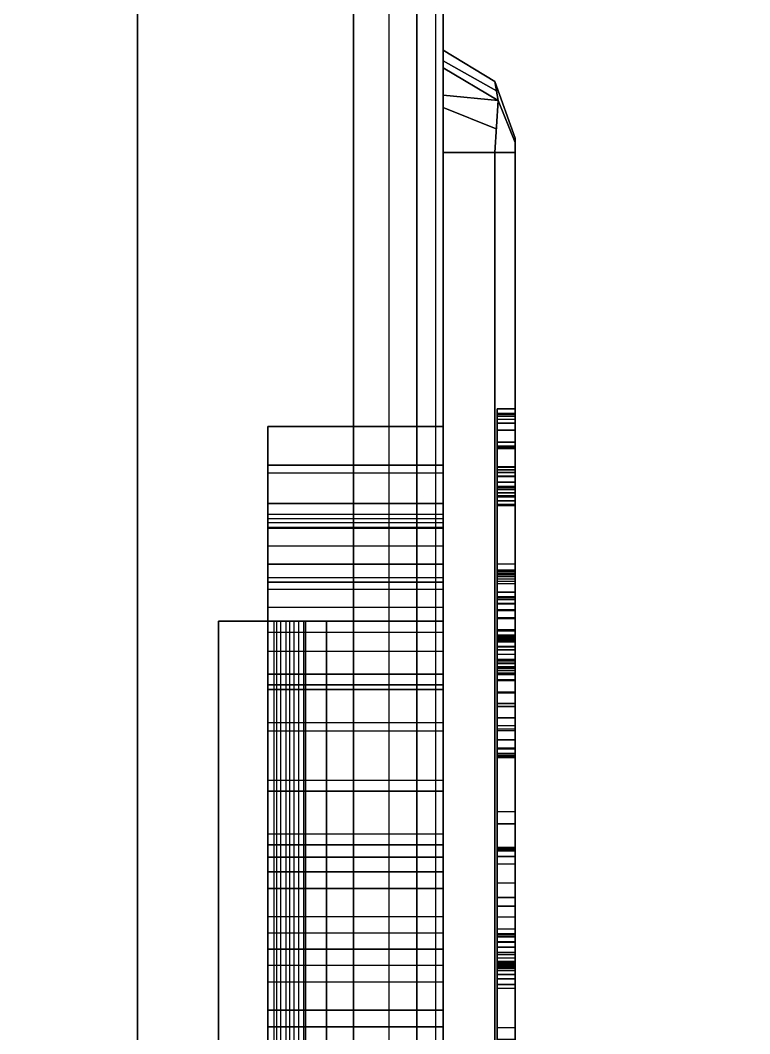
# Model space of a CAD drawing. Header units: inches. Extents: x -1 to 233, y 0 to 394.
# Drawn here: x 8.09 to 16.21, y 25.66 to 36.93 of the extents above; entities that cross this region are included whole.
import ezdxf

# ---------------------------------------------------------------- set-up
doc = ezdxf.new("R2010")
doc.units = ezdxf.units.IN
doc.header["$MEASUREMENT"] = 0
doc.layers.add('2', color=7, linetype='CONTINUOUS')

msp = doc.modelspace()

# ---------------------------------------------------------------- linework, layer by layer
at = {"layer": '2'}
for p, q in [((11.8, 0, 90.5), (11.8, 373.8, 90.5)), ((12.199, 0, 90.417), (12.199, 373.8, 90.417)), ((12.507, 0, 90.207), (12.507, 373.8, 90.207)), ((12.719, 0, 89.895), (12.719, 373.8, 89.895)), ((12.8, 0, 89.5), (12.8, 373.8, 89.5)), ((12.8, 35.46, 33.8), (12.8, 35.963, 32.517)), ((11.269, 30.25, 32.701), (10.918, 30.25, 32.701))]:
    msp.add_line(p, q, dxfattribs=at)
at = {"layer": '2', "extrusion": (0, -1, -2e-16)}
msp.add_line((12.8, 35.2, 77.26), (12.8, 36.483, 77.763), dxfattribs=at)
at = {"layer": '2'}
for points in [[(3.8, 0.9, 18.8), (46.1, 0.9, 18.8), (46.1, 377.4, 18.8), (3.8, 377.4, 18.8)], [(46.9, 0.9, 19.6), (9.4, 0.9, 19.6), (9.4, 373.8, 19.6), (46.9, 377.4, 19.6)], [(1, 373.8, 90.5), (11.8, 373.8, 90.5), (11.8, 0, 90.5), (1, 0, 90.5)], [(9.4, 0, 19.6), (3.8, 0, 19.6), (3.9, 373.8, 19.6), (9.4, 373.8, 19.6)], [(12.8, 373.8, 28), (9.4, 373.8, 28), (9.4, 0, 28), (12.8, 0, 28)], [(9.4, 0, 28), (9.4, 0, 19.6), (9.4, 373.8, 19.6), (9.4, 373.8, 28)], [(11.8, 0, 90.5), (12.199, 0, 90.417), (12.199, 373.8, 90.417), (11.8, 373.8, 90.5)], [(12.199, 373.8, 90.417), (12.507, 373.8, 90.207), (12.507, 0, 90.207), (12.199, 0, 90.417)], [(12.507, 0, 90.207), (12.719, 0, 89.895), (12.719, 373.8, 89.895), (12.507, 373.8, 90.207)], [(12.719, 373.8, 89.895), (12.8, 373.8, 89.5), (12.8, 0, 89.5), (12.719, 0, 89.895)], [(12.8, 0, 89.5), (12.8, 352.528, 89.5), (12.8, 352.528, 28), (12.8, 0, 28)], [(12.8, 35.46, 33.8), (12.8, 36.6, 33.8), (12.8, 36.6, 33.54)], [(12.8, 35.46, 33.8), (12.8, 36.6, 33.54), (12.8, 36.404, 32.901)], [(12.8, 36.6, 33.8), (12.8, 36.6, 74.245), (12.8, 16.6, 74.245), (12.8, 16.6, 33.8)], [(12.8, 36.483, 77.763), (12.8, 36.483, 77.763), (12.8, 36.6, 77.26), (12.8, 35.2, 77.26)], [(12.8, 36.6, 74.245), (12.8, 36.6, 77.26), (12.8, 35.2, 77.26), (12.8, 32.43, 74.245)], [(13.375, 36.253, 33.54), (12.8, 36.6, 33.54), (12.8, 36.6, 77.26), (13.375, 36.253, 77.26)], [(13.409, 36.041, 32.959), (12.8, 36.404, 32.901), (12.8, 36.6, 33.54), (13.375, 36.253, 33.54)], [(13.392, 36.147, 77.55), (13.375, 36.253, 77.26), (12.8, 36.6, 77.26), (12.8, 36.483, 77.763)], [(12.8, 36.483, 77.763), (12.8, 36.483, 77.763), (12.8, 36.099, 78.204), (12.8, 35.2, 77.26)], [(13.392, 36.147, 77.55), (12.8, 36.483, 77.763), (12.8, 36.099, 78.204), (13.409, 36.041, 77.841)], [(12.8, 35.46, 33.8), (12.8, 36.404, 32.901), (12.8, 35.963, 32.517)], [(13.39, 35.725, 32.844), (12.8, 35.963, 32.517), (12.8, 36.404, 32.901), (13.409, 36.041, 32.959)], [(13.6, 35.573, 77.373), (13.409, 36.041, 77.841), (13.375, 36.253, 77.26), (13.6, 35.62, 77.26)], [(13.375, 36.253, 77.26), (13.6, 35.62, 77.26), (13.6, 35.62, 33.54), (13.375, 36.253, 33.54)], [(13.6, 35.62, 33.54), (13.375, 36.253, 33.54), (13.409, 36.041, 32.959), (13.6, 35.573, 33.427)], [(12.8, 36.099, 78.204), (12.8, 36.099, 78.204), (12.8, 35.46, 78.4), (12.8, 35.2, 77.26)], [(13.409, 36.041, 77.841), (12.8, 36.099, 78.204), (12.8, 35.46, 78.4), (13.375, 35.46, 78.053)], [(12.8, 35.46, 32.4), (12.8, 35.46, 32.4), (12.8, 35.963, 32.517), (12.8, 35.46, 33.8)], [(13.39, 35.725, 32.844), (13.375, 35.46, 32.747), (12.8, 35.46, 32.4), (12.8, 35.963, 32.517)], [(13.375, 35.46, 78.053), (13.6, 35.46, 77.42), (13.6, 35.573, 77.373), (13.409, 36.041, 77.841)], [(13.409, 36.041, 32.959), (13.6, 35.573, 33.427), (13.6, 35.46, 33.38), (13.375, 35.46, 32.747)], [(13.6, 35.573, 77.373), (13.6, 35.62, 77.26), (13.6, 31.861, 75.095), (13.6, 31.794, 75.131)], [(13.6, 31.861, 75.095), (13.6, 32.529, 74.42), (13.6, 35.62, 74.42), (13.6, 35.62, 77.26)], [(13.6, 35.62, 74.42), (13.6, 32.559, 74.354), (13.6, 32.549, 74.39), (13.6, 32.529, 74.42)], [(13.6, 35.62, 74.42), (13.6, 32.529, 74.269), (13.6, 32.552, 74.304), (13.6, 32.559, 74.354)], [(13.6, 35.62, 74.42), (13.6, 32.45, 74.236), (13.6, 32.491, 74.243), (13.6, 32.529, 74.269)], [(13.6, 32.45, 74.236), (13.6, 35.62, 72.144), (13.6, 35.62, 74.42), (13.6, 32.45, 74.236)], [(13.6, 35.62, 72.144), (13.6, 32.196, 74.224), (13.6, 32.24, 74.239), (13.6, 32.45, 74.236)], [(13.6, 35.62, 72.144), (13.6, 32.17, 74.172), (13.6, 32.176, 74.2), (13.6, 32.196, 74.224)], [(13.6, 35.62, 72.144), (13.6, 32.611, 72.898), (13.6, 32.173, 74.147), (13.6, 32.17, 74.172)], [(13.6, 35.62, 72.144), (13.6, 30.141, 72.827), (13.6, 30.288, 72.832), (13.6, 32.611, 72.898)], [(13.6, 35.62, 72.144), (13.6, 35.62, 72.144), (13.6, 17.58, 72.829), (13.6, 30.141, 72.827)], [(13.6, 35.62, 33.54), (13.6, 17.58, 33.54), (13.6, 17.58, 72.829), (13.6, 35.62, 72.144)], [(13.6, 17.58, 33.54), (13.6, 35.46, 33.38), (13.6, 35.573, 33.427), (13.6, 35.62, 33.54)], [(13.6, 35.573, 77.373), (13.6, 35.46, 77.42), (13.6, 31.794, 77.42), (13.6, 31.794, 75.131)], [(12.8, 35.46, 32.4), (12.8, 35.46, 33.8), (12.8, 17.74, 33.8), (12.8, 17.74, 32.4)], [(12.8, 35.46, 78.4), (12.8, 35.46, 78.4), (12.8, 35.2, 78.4), (12.8, 35.2, 77.26)], [(12.8, 17.74, 78.4), (13.375, 17.74, 78.053), (13.375, 35.46, 78.053), (12.8, 35.46, 78.4)], [(12.8, 35.46, 32.4), (13.375, 35.46, 32.747), (13.375, 17.74, 32.747), (12.8, 17.74, 32.4)], [(13.375, 35.46, 78.053), (13.6, 35.46, 77.42), (13.6, 17.74, 77.42), (13.375, 17.74, 78.053)], [(13.375, 17.74, 32.747), (13.6, 17.74, 33.38), (13.6, 35.46, 33.38), (13.375, 35.46, 32.747)], [(13.6, 35.46, 33.38), (13.6, 17.74, 33.38), (13.6, 17.627, 33.427), (13.6, 17.58, 33.54)], [(12.8, 32.43, 78.4), (12.8, 35.2, 78.4), (12.8, 35.2, 77.26), (12.8, 32.43, 74.245)], [(13.6, 32.173, 74.147), (13.4, 32.173, 74.147), (13.4, 32.611, 72.898), (13.6, 32.611, 72.898)], [(13.4, 32.375, 72.898), (13.6, 32.375, 72.898), (13.6, 32.611, 72.898), (13.4, 32.611, 72.898)], [(13.4, 32.173, 74.147), (13.4, 31.969, 74.058), (13.4, 32.375, 72.898), (13.4, 32.611, 72.898)], [(13.6, 32.611, 72.898), (13.6, 32.611, 72.898), (13.6, 30.883, 72.898), (13.6, 30.288, 72.832)], [(13.6, 32.552, 74.304), (13.4, 32.552, 74.304), (13.399, 32.529, 74.269), (13.6, 32.529, 74.269)], [(13.4, 32.491, 74.33), (13.4, 32.552, 74.304), (13.399, 32.529, 74.269), (13.4, 32.474, 74.292)], [(13.399, 32.529, 74.269), (13.6, 32.529, 74.269), (13.6, 32.491, 74.243), (13.4, 32.491, 74.243)], [(13.4, 32.474, 74.292), (13.399, 32.529, 74.269), (13.4, 32.491, 74.243), (13.4, 32.45, 74.236)], [(13.6, 32.559, 74.354), (13.4, 32.559, 74.354), (13.4, 32.552, 74.304), (13.6, 32.552, 74.304)], [(13.6, 32.559, 74.354), (13.4, 32.559, 74.354), (13.4, 32.549, 74.39), (13.6, 32.549, 74.39)], [(13.4, 32.559, 74.354), (13.4, 32.559, 74.354), (13.4, 32.552, 74.304), (13.4, 32.491, 74.33)], [(13.4, 32.529, 74.42), (13.4, 32.549, 74.39), (13.4, 32.559, 74.354), (13.4, 32.491, 74.33)], [(13.6, 32.529, 74.42), (13.6, 32.549, 74.39), (13.4, 32.549, 74.39), (13.4, 32.529, 74.42)], [(13.6, 31.861, 75.095), (13.4, 31.861, 75.095), (13.4, 32.529, 74.42), (13.6, 32.529, 74.42)], [(13.4, 31.861, 75.095), (13.4, 32.529, 74.42), (13.4, 32.45, 74.236), (13.4, 32.24, 74.239)], [(13.6, 32.491, 74.243), (13.4, 32.491, 74.243), (13.4, 32.45, 74.236), (13.6, 32.45, 74.236)], [(10.85, 32.413, 74.245), (12.8, 32.413, 74.245), (12.8, 32.413, 75), (10.85, 32.413, 75)], [(12.8, 32.413, 75), (12.8, 31.986, 75), (10.85, 31.986, 75), (10.85, 32.413, 75)], [(12.8, 31.901, 74.358), (12.8, 32.413, 74.245), (10.85, 32.413, 74.245), (10.85, 31.901, 74.358)], [(10.85, 31.986, 75), (10.85, 31.901, 74.358), (10.85, 32.413, 74.245), (10.85, 32.413, 75)], [(12.8, 32.43, 74.245), (12.8, 20.77, 74.245), (12.8, 20.77, 78.4), (12.8, 32.43, 78.4)], [(13.6, 32.45, 74.236), (13.4, 32.45, 74.236), (13.4, 32.24, 74.239), (13.6, 32.24, 74.239)], [(13.4, 31.969, 74.058), (13.6, 31.969, 74.058), (13.6, 32.375, 72.898), (13.4, 32.375, 72.898)], [(13.6, 31.593, 73.337), (13.6, 31.747, 72.898), (13.6, 32.375, 72.898), (13.6, 31.969, 74.058)], [(13.4, 32.24, 74.239), (13.4, 32.196, 74.224), (13.6, 32.196, 74.224), (13.6, 32.24, 74.239)], [(13.4, 31.861, 75.095), (13.4, 31.861, 75.095), (13.4, 32.24, 74.239), (13.4, 32.196, 74.224)], [(13.6, 32.196, 74.224), (13.4, 32.196, 74.224), (13.4, 32.176, 74.2), (13.6, 32.176, 74.2)], [(13.4, 32.176, 74.2), (13.4, 31.934, 74.097), (13.4, 31.903, 74.104), (13.4, 32.196, 74.224)], [(13.4, 32.171, 74.214), (13.4, 32.196, 74.224), (13.4, 31.861, 75.095), (13.4, 31.794, 75.131)], [(13.6, 32.176, 74.2), (13.4, 32.176, 74.2), (13.4, 32.17, 74.172), (13.6, 32.17, 74.172)], [(13.4, 32.176, 74.2), (13.4, 31.934, 74.097), (13.4, 31.957, 74.079), (13.4, 31.969, 74.058)], [(13.4, 31.969, 74.058), (13.4, 32.173, 74.147), (13.4, 32.17, 74.172), (13.4, 32.176, 74.2)], [(13.4, 32.17, 74.172), (13.6, 32.17, 74.172), (13.6, 32.173, 74.147), (13.4, 32.173, 74.147)], [(13.4, 32.05, 74.164), (13.4, 32.171, 74.214), (13.4, 31.794, 75.131), (13.4, 31.731, 75.126)], [(13.4, 31.929, 74.114), (13.4, 32.05, 74.164), (13.4, 31.731, 75.126), (13.4, 31.676, 75.089)], [(12.8, 31.986, 75), (12.8, 31.558, 75), (10.85, 31.558, 75), (10.85, 31.986, 75)], [(10.85, 31.901, 74.358), (10.85, 31.389, 74.471), (10.85, 31.558, 75), (10.85, 31.986, 75)], [(10.85, 31.389, 74.471), (10.85, 31.901, 74.358), (12.8, 31.901, 74.358), (12.8, 31.389, 74.471)], [(13.4, 31.969, 74.058), (13.6, 31.969, 74.058), (13.6, 31.957, 74.079), (13.4, 31.957, 74.079)], [(13.6, 31.957, 74.079), (13.4, 31.957, 74.079), (13.4, 31.934, 74.097), (13.6, 31.934, 74.097)], [(13.6, 31.934, 74.097), (13.4, 31.934, 74.097), (13.4, 31.903, 74.104), (13.6, 31.903, 74.104)], [(13.4, 31.903, 74.104), (13.4, 31.929, 74.114), (13.4, 31.676, 75.089), (13.4, 31.647, 75.021)], [(13.6, 31.86, 74.088), (13.6, 31.903, 74.104), (13.4, 31.903, 74.104), (13.4, 31.86, 74.088)], [(13.4, 31.647, 75.021), (13.4, 31.647, 75.021), (13.4, 31.86, 74.088), (13.4, 31.903, 74.104)], [(13.6, 31.593, 73.337), (13.6, 31.969, 74.058), (13.6, 31.957, 74.079), (13.6, 31.934, 74.097)], [(13.6, 31.593, 73.337), (13.6, 31.934, 74.097), (13.6, 31.903, 74.104), (13.6, 31.86, 74.088)], [(13.6, 31.794, 75.131), (13.4, 31.794, 75.131), (13.4, 31.861, 75.095), (13.6, 31.861, 75.095)], [(13.6, 31.711, 73.963), (13.4, 31.711, 73.963), (13.4, 31.86, 74.088), (13.6, 31.86, 74.088)], [(13.4, 31.647, 75.021), (13.4, 31.534, 74.059), (13.4, 31.711, 73.963), (13.4, 31.86, 74.088)], [(13.6, 31.731, 75.126), (13.4, 31.731, 75.126), (13.4, 31.794, 75.131), (13.6, 31.794, 75.131)], [(13.6, 31.593, 73.337), (13.6, 31.86, 74.088), (13.6, 31.711, 73.963), (13.6, 31.675, 73.944)], [(13.6, 31.794, 77.42), (13.6, 31.676, 75.089), (13.6, 31.731, 75.126), (13.6, 31.794, 75.131)], [(13.6, 31.794, 77.42), (13.6, 31.647, 77.42), (13.6, 31.647, 75.021), (13.6, 31.676, 75.089)], [(13.4, 31.671, 73.985), (13.399, 31.629, 73.94), (13.4, 31.675, 73.944), (13.4, 31.711, 73.963)], [(13.4, 31.675, 73.944), (13.6, 31.675, 73.944), (13.6, 31.629, 73.94), (13.399, 31.629, 73.94)], [(13.4, 31.671, 73.985), (13.4, 31.623, 74.011), (13.4, 31.589, 73.953), (13.399, 31.629, 73.94)], [(13.6, 31.747, 72.898), (13.4, 31.747, 72.898), (13.4, 30.695, 75.898), (13.6, 30.695, 75.898)], [(13.6, 30.883, 72.898), (13.4, 30.883, 72.898), (13.4, 31.747, 72.898), (13.6, 31.747, 72.898)], [(13.4, 31.747, 72.898), (13.4, 31.305, 74.159), (13.4, 30.822, 73.073), (13.4, 30.883, 72.898)], [(13.6, 31.676, 75.089), (13.4, 31.676, 75.089), (13.4, 31.731, 75.126), (13.6, 31.731, 75.126)], [(13.6, 31.711, 73.963), (13.4, 31.711, 73.963), (13.4, 31.675, 73.944), (13.6, 31.675, 73.944)], [(13.4, 31.676, 75.089), (13.4, 31.647, 75.021), (13.6, 31.647, 75.021), (13.6, 31.676, 75.089)], [(13.6, 31.629, 73.94), (13.6, 31.675, 73.944), (13.6, 31.509, 73.575), (13.6, 31.409, 73.863)], [(13.6, 31.675, 73.944), (13.6, 31.675, 73.944), (13.6, 31.593, 73.337), (13.6, 31.509, 73.575)], [(13.6, 31.629, 73.94), (13.399, 31.629, 73.94), (13.4, 31.589, 73.953), (13.6, 31.589, 73.953)], [(13.6, 31.535, 74.058), (13.4, 31.534, 74.059), (13.4, 31.647, 75.021), (13.6, 31.647, 75.021)], [(13.4, 31.623, 74.011), (13.4, 31.623, 74.011), (13.4, 31.552, 73.988), (13.4, 31.589, 73.953)], [(13.4, 31.534, 74.059), (13.4, 31.537, 74.022), (13.4, 31.552, 73.988), (13.4, 31.623, 74.011)], [(13.6, 31.589, 73.953), (13.4, 31.589, 73.953), (13.4, 31.552, 73.988), (13.6, 31.552, 73.988)], [(13.6, 31.535, 77.42), (13.599, 31.535, 74.058), (13.6, 31.647, 75.021), (13.6, 31.647, 77.42)], [(13.6, 31.629, 73.94), (13.6, 31.589, 73.953), (13.6, 31.552, 73.988), (13.6, 31.385, 73.929)], [(13.6, 31.385, 73.929), (13.6, 31.385, 73.929), (13.6, 31.409, 73.863), (13.6, 31.629, 73.94)], [(12.8, 31.558, 75), (12.8, 31.435, 75.029), (10.85, 31.435, 75.029), (10.85, 31.558, 75)], [(10.85, 31.389, 74.471), (10.85, 31.086, 74.6), (10.85, 31.435, 75.029), (10.85, 31.558, 75)], [(13.6, 31.537, 74.022), (13.4, 31.537, 74.022), (13.4, 31.552, 73.988), (13.6, 31.552, 73.988)], [(13.4, 31.534, 74.059), (13.4, 31.537, 74.022), (13.6, 31.537, 74.022), (13.6, 31.535, 74.058)], [(13.6, 31.385, 73.929), (13.6, 31.552, 73.988), (13.6, 31.537, 74.022), (13.6, 31.535, 74.058)], [(13.6, 31.535, 77.42), (13.6, 30.695, 75.898), (13.6, 31.385, 73.929), (13.6, 31.535, 74.058)], [(13.6, 31.535, 77.42), (13.6, 29.774, 77.42), (13.6, 29.774, 75.898), (13.6, 30.695, 75.898)], [(10.85, 31.435, 75.029), (10.85, 31.346, 75.1), (12.8, 31.346, 75.1), (12.8, 31.435, 75.029)], [(10.85, 31.086, 74.6), (10.85, 30.882, 74.786), (10.85, 31.346, 75.1), (10.85, 31.435, 75.029)], [(12.8, 31.086, 74.6), (12.8, 31.389, 74.471), (10.85, 31.389, 74.471), (10.85, 31.086, 74.6)], [(12.8, 31.346, 75.1), (12.8, 31.293, 75.201), (10.85, 31.293, 75.201), (10.85, 31.346, 75.1)], [(10.85, 30.882, 74.786), (10.85, 30.733, 75.054), (10.85, 31.293, 75.201), (10.85, 31.346, 75.1)], [(10.85, 31.293, 75.201), (10.85, 31.283, 75.275), (12.8, 31.283, 75.275), (12.8, 31.293, 75.201)], [(10.85, 30.683, 75.346), (10.85, 30.733, 75.054), (10.85, 31.293, 75.201), (10.85, 31.283, 75.275)], [(10.85, 31.283, 75.275), (10.85, 31.283, 76.237), (12.8, 31.283, 76.237), (12.8, 31.283, 75.275)], [(10.85, 31.283, 76.237), (10.85, 31.283, 77.2), (12.8, 31.283, 77.2), (12.8, 31.283, 76.237)], [(10.85, 31.283, 77.2), (10.85, 29.661, 77.2), (12.8, 29.661, 77.2), (12.8, 31.283, 77.2)], [(10.85, 31.283, 76.237), (10.85, 30.683, 75.56), (10.85, 30.683, 75.346), (10.85, 31.283, 75.275)], [(10.85, 31.283, 77.2), (10.85, 30.683, 75.77), (10.85, 30.683, 75.56), (10.85, 31.283, 76.237)], [(10.85, 30.602, 76.028), (10.85, 31.132, 77.2), (10.85, 31.283, 77.2), (10.85, 30.683, 75.77)], [(13.4, 30.49, 73.993), (13.4, 30.517, 73.882), (13.4, 31.305, 74.159), (13.4, 31.229, 74.376)], [(13.4, 30.517, 73.882), (13.4, 30.812, 73.087), (13.4, 30.822, 73.073), (13.4, 31.305, 74.159)], [(13.4, 31.229, 74.376), (13.4, 30.441, 74.1), (13.4, 29.774, 75.898), (13.4, 30.695, 75.898)], [(13.4, 31.229, 74.376), (13.4, 31.229, 74.376), (13.4, 30.49, 73.993), (13.4, 30.441, 74.1)], [(10.85, 30.602, 76.028), (10.85, 30.406, 76.185), (10.85, 30.958, 77.2), (10.85, 31.132, 77.2)], [(10.85, 30.882, 74.786), (10.85, 31.086, 74.6), (12.8, 31.086, 74.6), (12.8, 30.882, 74.786)], [(10.85, 30.406, 76.185), (10.85, 30.958, 77.2), (10.85, 30.732, 77.2), (10.85, 30.122, 76.206)], [(13.4, 30.822, 73.073), (13.6, 30.822, 73.073), (13.6, 30.883, 72.898), (13.4, 30.883, 72.898)], [(13.6, 30.794, 73.093), (13.6, 30.812, 73.087), (13.6, 30.822, 73.073), (13.6, 30.883, 72.898)], [(13.6, 30.883, 72.898), (13.6, 30.769, 73.08), (13.6, 30.776, 73.088), (13.6, 30.794, 73.093)], [(13.6, 30.883, 72.898), (13.6, 30.716, 73.015), (13.6, 30.746, 73.05), (13.6, 30.769, 73.08)], [(13.6, 30.883, 72.898), (13.6, 30.573, 72.906), (13.6, 30.668, 72.969), (13.6, 30.716, 73.015)], [(13.6, 30.883, 72.898), (13.6, 30.288, 72.832), (13.6, 30.445, 72.857), (13.6, 30.573, 72.906)], [(10.85, 30.733, 75.054), (10.85, 30.882, 74.786), (12.8, 30.882, 74.786), (12.8, 30.733, 75.054)], [(13.6, 30.812, 73.087), (13.4, 30.812, 73.087), (13.4, 30.822, 73.073), (13.6, 30.822, 73.073)], [(13.6, 30.794, 73.093), (13.4, 30.794, 73.093), (13.4, 30.812, 73.087), (13.6, 30.812, 73.087)], [(13.4, 30.498, 73.672), (13.4, 30.812, 73.087), (13.4, 30.794, 73.093), (13.4, 30.776, 73.088)], [(13.4, 30.812, 73.087), (13.4, 30.498, 73.672), (13.4, 30.522, 73.755), (13.4, 30.517, 73.882)], [(13.4, 30.776, 73.088), (13.6, 30.776, 73.088), (13.6, 30.794, 73.093), (13.4, 30.794, 73.093)], [(13.4, 30.776, 73.088), (13.4, 30.769, 73.08), (13.6, 30.769, 73.08), (13.6, 30.776, 73.088)], [(13.4, 30.498, 73.672), (13.4, 30.776, 73.088), (13.4, 30.769, 73.08), (13.4, 30.746, 73.05)], [(12.8, 30.683, 75.346), (12.8, 30.733, 75.054), (10.85, 30.733, 75.054), (10.85, 30.683, 75.346)], [(10.85, 30.122, 76.206), (10.85, 30.732, 77.2), (10.85, 30.472, 77.2), (10.85, 29.916, 76.09)], [(10.85, 30.602, 76.028), (10.85, 30.683, 75.77), (12.8, 30.683, 75.77), (12.8, 30.602, 76.028)], [(12.8, 30.683, 75.77), (12.8, 30.683, 75.56), (10.85, 30.683, 75.56), (10.85, 30.683, 75.77)], [(10.85, 30.683, 75.56), (10.85, 30.683, 75.346), (12.8, 30.683, 75.346), (12.8, 30.683, 75.56)], [(13.6, 30.746, 73.05), (13.4, 30.746, 73.05), (13.4, 30.769, 73.08), (13.6, 30.769, 73.08)], [(13.6, 30.716, 73.015), (13.4, 30.716, 73.015), (13.4, 30.746, 73.05), (13.6, 30.746, 73.05)], [(13.4, 30.498, 73.672), (13.4, 30.746, 73.05), (13.4, 30.716, 73.015), (13.4, 30.668, 72.969)], [(13.4, 30.668, 72.969), (13.6, 30.668, 72.969), (13.6, 30.716, 73.015), (13.4, 30.716, 73.015)], [(13.6, 29.774, 75.898), (13.4, 29.774, 75.898), (13.4, 30.695, 75.898), (13.6, 30.695, 75.898)], [(13.6, 30.573, 72.906), (13.4, 30.573, 72.906), (13.4, 30.668, 72.969), (13.6, 30.668, 72.969)], [(13.4, 30.363, 73.542), (13.4, 30.668, 72.969), (13.4, 30.573, 72.906), (13.4, 30.445, 72.857)], [(13.4, 30.668, 72.969), (13.4, 30.498, 73.672), (13.4, 30.447, 73.599), (13.4, 30.363, 73.542)], [(12.8, 30.406, 76.185), (12.8, 30.602, 76.028), (10.85, 30.602, 76.028), (10.85, 30.406, 76.185)], [(13.6, 30.445, 72.857), (13.4, 30.445, 72.857), (13.4, 30.573, 72.906), (13.6, 30.573, 72.906)], [(10.85, 29.916, 76.09), (10.85, 29.661, 77.2), (10.85, 30.472, 77.2), (10.85, 29.916, 76.09)], [(13.6, 30.522, 73.755), (13.4, 30.522, 73.755), (13.4, 30.498, 73.672), (13.6, 30.498, 73.672)], [(13.4, 30.517, 73.882), (13.6, 30.517, 73.882), (13.6, 30.522, 73.755), (13.4, 30.522, 73.755)], [(13.4, 30.49, 73.993), (13.6, 30.49, 73.993), (13.6, 30.517, 73.882), (13.4, 30.517, 73.882)], [(13.4, 30.498, 73.672), (13.6, 30.498, 73.672), (13.6, 30.447, 73.599), (13.4, 30.447, 73.599)], [(13.4, 30.441, 74.1), (13.6, 30.441, 74.1), (13.6, 30.49, 73.993), (13.4, 30.49, 73.993)], [(13.4, 30.447, 73.599), (13.6, 30.447, 73.599), (13.6, 30.363, 73.542), (13.4, 30.363, 73.542)], [(13.6, 30.288, 72.832), (13.4, 30.288, 72.832), (13.4, 30.445, 72.857), (13.6, 30.445, 72.857)], [(13.4, 30.28, 73.522), (13.4, 30.363, 73.542), (13.4, 30.445, 72.857), (13.4, 30.288, 72.832)], [(13.4, 30.374, 74.21), (13.6, 30.374, 74.21), (13.6, 30.441, 74.1), (13.4, 30.441, 74.1)], [(13.4, 30.441, 74.1), (13.4, 30.095, 74.975), (13.4, 30.093, 74.987), (13.4, 29.774, 75.898)], [(13.4, 30.441, 74.1), (13.4, 30.083, 74.954), (13.4, 30.091, 74.963), (13.4, 30.095, 74.975)], [(13.4, 30.083, 74.954), (13.4, 30.279, 74.321), (13.4, 30.374, 74.21), (13.4, 30.441, 74.1)], [(13.6, 30.498, 73.672), (13.6, 30.522, 73.755), (13.6, 30.517, 73.882), (13.6, 30.49, 73.993)], [(13.6, 29.74, 74.413), (13.6, 30.49, 73.993), (13.6, 30.498, 73.672), (13.6, 30.447, 73.599)], [(13.6, 29.74, 74.413), (13.6, 30.374, 74.21), (13.6, 30.441, 74.1), (13.6, 30.49, 73.993)], [(13.6, 30.447, 73.599), (13.6, 29.673, 74.305), (13.6, 29.702, 74.365), (13.6, 29.74, 74.413)], [(13.6, 30.447, 73.599), (13.6, 29.669, 74.069), (13.6, 29.658, 74.228), (13.6, 29.673, 74.305)], [(13.6, 30.447, 73.599), (13.6, 29.813, 73.764), (13.6, 29.726, 73.899), (13.6, 29.669, 74.069)], [(13.6, 30.447, 73.599), (13.6, 30.037, 73.582), (13.6, 29.931, 73.65), (13.6, 29.813, 73.764)], [(13.6, 30.447, 73.599), (13.6, 30.28, 73.522), (13.6, 30.151, 73.54), (13.6, 30.037, 73.582)], [(13.6, 30.447, 73.599), (13.6, 30.447, 73.599), (13.6, 30.363, 73.542), (13.6, 30.28, 73.522)], [(10.85, 30.122, 76.206), (10.85, 30.406, 76.185), (12.8, 30.406, 76.185), (12.8, 30.122, 76.206)], [(13.4, 30.279, 74.321), (13.6, 30.279, 74.321), (13.6, 30.374, 74.21), (13.4, 30.374, 74.21)], [(13.6, 30.363, 73.542), (13.4, 30.363, 73.542), (13.4, 30.28, 73.522), (13.6, 30.28, 73.522)], [(13.6, 29.74, 74.413), (13.6, 30.157, 74.418), (13.6, 30.279, 74.321), (13.6, 30.374, 74.21)], [(11.5, 30.25, 33.1), (11.5, 30.25, 33.437), (10.3, 30.25, 33.437), (10.918, 30.25, 32.701)], [(10.3, 30.25, 33.437), (10.3, 30.25, 33.8), (11.5, 30.25, 33.8), (11.5, 30.25, 33.437)], [(12.8, 30.25, 34.8), (12.8, 30.25, 33.8), (10.3, 30.25, 33.8), (10.3, 30.25, 34.8)], [(10.3, 30.25, 34.8), (10.3, 22.95, 34.8), (12.8, 22.95, 34.8), (12.8, 30.25, 34.8)], [(10.3, 30.25, 34.8), (10.3, 30.25, 33.437), (10.3, 22.95, 33.437), (10.3, 22.95, 34.8)], [(10.3, 22.95, 33.437), (10.918, 22.95, 32.701), (10.918, 30.25, 32.701), (10.3, 30.25, 33.437)], [(10.975, 30.25, 32.701), (10.975, 30.25, 32.701), (10.943, 30.25, 32.671), (10.918, 30.25, 32.701)], [(10.918, 30.25, 32.701), (10.918, 30.25, 32.701), (11.269, 30.25, 32.701), (11.5, 30.25, 33.1)], [(10.918, 30.25, 32.701), (10.943, 30.25, 32.671), (10.943, 22.95, 32.671), (10.918, 22.95, 32.701)], [(11.012, 30.25, 32.701), (10.994, 30.25, 32.628), (10.943, 30.25, 32.671), (10.975, 30.25, 32.701)], [(10.943, 22.95, 32.671), (10.994, 22.95, 32.628), (10.994, 30.25, 32.628), (10.943, 30.25, 32.671)], [(11.05, 30.25, 32.605), (10.994, 30.25, 32.628), (11.012, 30.25, 32.701), (11.059, 30.25, 32.701)], [(10.994, 30.25, 32.628), (11.05, 30.25, 32.605), (11.05, 22.95, 32.605), (10.994, 22.95, 32.628)], [(11.059, 30.25, 32.701), (11.05, 30.25, 32.605), (11.094, 30.25, 32.6), (11.094, 30.25, 32.701)], [(11.05, 22.95, 32.605), (11.094, 22.95, 32.6), (11.094, 30.25, 32.6), (11.05, 30.25, 32.605)], [(11.094, 30.25, 32.701), (11.094, 30.25, 32.6), (11.138, 30.25, 32.605), (11.128, 30.25, 32.701)], [(11.094, 30.25, 32.6), (11.138, 30.25, 32.605), (11.138, 22.95, 32.605), (11.094, 22.95, 32.6)], [(11.128, 30.25, 32.701), (11.175, 30.25, 32.701), (11.194, 30.25, 32.628), (11.138, 30.25, 32.605)], [(11.138, 22.95, 32.605), (11.194, 22.95, 32.628), (11.194, 30.25, 32.628), (11.138, 30.25, 32.605)], [(11.213, 30.25, 32.701), (11.245, 30.25, 32.671), (11.194, 30.25, 32.628), (11.175, 30.25, 32.701)], [(11.194, 30.25, 32.628), (11.245, 30.25, 32.671), (11.245, 22.95, 32.671), (11.194, 22.95, 32.628)], [(11.269, 30.25, 32.701), (11.245, 30.25, 32.671), (11.213, 30.25, 32.701)], [(11.245, 22.95, 32.671), (11.269, 22.95, 32.701), (11.269, 30.25, 32.701), (11.245, 30.25, 32.671)], [(11.269, 22.95, 32.701), (11.5, 22.95, 33.1), (11.5, 30.25, 33.1), (11.269, 30.25, 32.701)], [(11.5, 30.25, 33.8), (11.5, 30.25, 33.1), (11.5, 22.95, 33.1), (11.5, 22.95, 33.8)], [(11.5, 30.25, 33.8), (12.8, 30.25, 33.8), (12.8, 22.95, 33.8), (11.5, 22.95, 33.8)], [(13.4, 30.141, 72.827), (13.6, 30.141, 72.827), (13.6, 30.288, 72.832), (13.4, 30.288, 72.832)], [(13.4, 30.28, 73.522), (13.4, 30.288, 72.832), (13.4, 30.141, 72.827), (13.4, 29.963, 72.845)], [(13.4, 30.28, 73.522), (13.6, 30.28, 73.522), (13.6, 30.151, 73.54), (13.4, 30.151, 73.54)], [(13.4, 29.596, 72.988), (13.4, 30.28, 73.522), (13.4, 30.151, 73.54), (13.4, 30.037, 73.582)], [(13.4, 30.28, 73.522), (13.4, 29.963, 72.845), (13.4, 29.781, 72.895), (13.4, 29.596, 72.988)], [(13.4, 30.157, 74.418), (13.6, 30.157, 74.418), (13.6, 30.279, 74.321), (13.4, 30.279, 74.321)], [(13.4, 30.083, 74.954), (13.4, 30.019, 74.478), (13.4, 30.157, 74.418), (13.4, 30.279, 74.321)], [(12.8, 29.916, 76.09), (12.8, 30.122, 76.206), (10.85, 30.122, 76.206), (10.85, 29.916, 76.09)], [(13.6, 30.157, 74.418), (13.6, 30.019, 74.478), (13.4, 30.019, 74.478), (13.4, 30.157, 74.418)], [(13.4, 30.151, 73.54), (13.6, 30.151, 73.54), (13.6, 30.037, 73.582), (13.4, 30.037, 73.582)], [(13.4, 29.963, 72.845), (13.6, 29.963, 72.845), (13.6, 30.141, 72.827), (13.4, 30.141, 72.827)], [(13.6, 30.095, 74.975), (13.4, 30.095, 74.975), (13.4, 30.093, 74.987), (13.6, 30.093, 74.987)], [(13.4, 30.091, 74.963), (13.6, 30.091, 74.963), (13.6, 30.095, 74.975), (13.4, 30.095, 74.975)], [(13.6, 29.74, 74.413), (13.6, 29.878, 74.487), (13.6, 30.019, 74.478), (13.6, 30.157, 74.418)], [(13.6, 29.047, 72.898), (13.6, 30.141, 72.827), (13.6, 29.963, 72.845), (13.6, 29.781, 72.895)], [(13.6, 29.047, 72.898), (13.6, 29.047, 72.898), (13.6, 30.141, 72.827), (13.6, 27.335, 72.829)], [(13.6, 30.093, 74.987), (13.6, 30.095, 74.975), (13.6, 27.995, 75.898), (13.6, 29.774, 75.898)], [(13.6, 27.995, 75.898), (13.6, 30.083, 74.954), (13.6, 30.091, 74.963), (13.6, 30.095, 74.975)], [(13.4, 30.093, 74.987), (13.6, 30.093, 74.987), (13.6, 29.774, 75.898), (13.4, 29.774, 75.898)], [(13.6, 30.083, 74.954), (13.4, 30.083, 74.954), (13.4, 30.091, 74.963), (13.6, 30.091, 74.963)], [(13.4, 30.071, 74.948), (13.6, 30.071, 74.948), (13.6, 30.083, 74.954), (13.4, 30.083, 74.954)], [(13.4, 30.019, 74.478), (13.4, 30.056, 74.949), (13.4, 30.071, 74.948), (13.4, 30.083, 74.954)], [(13.4, 30.056, 74.949), (13.6, 30.056, 74.949), (13.6, 30.071, 74.948), (13.4, 30.071, 74.948)], [(13.6, 29.968, 74.995), (13.4, 29.968, 74.995), (13.4, 30.056, 74.949), (13.6, 30.056, 74.949)], [(13.4, 30.056, 74.949), (13.4, 29.81, 74.463), (13.4, 29.878, 74.487), (13.4, 30.019, 74.478)], [(13.4, 30.056, 74.949), (13.4, 29.968, 74.995), (13.4, 29.74, 74.413), (13.4, 29.81, 74.463)], [(13.4, 30.037, 73.582), (13.6, 30.037, 73.582), (13.6, 29.931, 73.65), (13.4, 29.931, 73.65)], [(13.401, 29.302, 73.209), (13.4, 30.037, 73.582), (13.4, 29.931, 73.65), (13.4, 29.813, 73.764)], [(13.4, 30.037, 73.582), (13.4, 29.596, 72.988), (13.4, 29.459, 73.078), (13.4, 29.302, 73.209)], [(13.6, 29.878, 74.487), (13.4, 29.878, 74.487), (13.4, 30.019, 74.478), (13.6, 30.019, 74.478)], [(13.6, 29.972, 75.004), (13.6, 29.968, 74.995), (13.6, 30.056, 74.949), (13.6, 30.083, 74.954)], [(13.6, 30.071, 74.948), (13.6, 30.071, 74.948), (13.6, 30.056, 74.949), (13.6, 30.083, 74.954)], [(10.85, 29.542, 75.801), (10.85, 29.916, 76.09), (12.8, 29.916, 76.09), (12.8, 29.542, 75.801)], [(10.85, 29.916, 76.09), (10.85, 29.542, 75.801), (10.85, 29.489, 76.653), (10.85, 29.661, 77.2)], [(13.4, 29.825, 75.057), (13.6, 29.825, 75.057), (13.6, 29.968, 74.995), (13.4, 29.968, 74.995)], [(13.4, 29.588, 75.125), (13.4, 29.825, 75.057), (13.4, 29.968, 74.995), (13.4, 29.74, 74.413)], [(13.4, 29.781, 72.895), (13.6, 29.781, 72.895), (13.6, 29.963, 72.845), (13.4, 29.963, 72.845)], [(13.4, 29.931, 73.65), (13.6, 29.931, 73.65), (13.6, 29.813, 73.764), (13.4, 29.813, 73.764)], [(13.4, 29.81, 74.463), (13.6, 29.81, 74.463), (13.6, 29.878, 74.487), (13.4, 29.878, 74.487)], [(13.6, 29.83, 75.068), (13.6, 29.825, 75.057), (13.6, 29.968, 74.995), (13.6, 29.972, 75.004)], [(13.6, 29.74, 74.413), (13.6, 29.74, 74.413), (13.6, 29.81, 74.463), (13.6, 29.878, 74.487)], [(13.4, 29.588, 75.125), (13.6, 29.588, 75.125), (13.6, 29.825, 75.057), (13.4, 29.825, 75.057)], [(13.4, 29.813, 73.764), (13.6, 29.813, 73.764), (13.6, 29.726, 73.899), (13.4, 29.726, 73.899)], [(13.401, 29.302, 73.209), (13.4, 29.813, 73.764), (13.4, 29.726, 73.899), (13.4, 29.669, 74.069)], [(13.6, 29.74, 74.413), (13.4, 29.74, 74.413), (13.4, 29.81, 74.463), (13.6, 29.81, 74.463)], [(13.4, 29.596, 72.988), (13.6, 29.596, 72.988), (13.6, 29.781, 72.895), (13.4, 29.781, 72.895)], [(13.6, 29.607, 75.169), (13.6, 29.588, 75.125), (13.6, 29.825, 75.057), (13.6, 29.83, 75.068)], [(13.6, 29.781, 72.895), (13.6, 29.596, 72.988), (13.6, 29.459, 73.078), (13.6, 29.047, 72.898)], [(13.6, 29.774, 77.42), (13.6, 27.081, 77.42), (13.6, 27.081, 75.898), (13.6, 29.774, 75.898)], [(12.8, 29.489, 76.653), (12.8, 29.661, 77.2), (10.85, 29.661, 77.2), (10.85, 29.489, 76.653)], [(13.6, 29.702, 74.365), (13.4, 29.702, 74.365), (13.4, 29.74, 74.413), (13.6, 29.74, 74.413)], [(13.4, 29.74, 74.413), (13.4, 29.334, 75.143), (13.4, 29.451, 75.145), (13.4, 29.588, 75.125)], [(13.4, 28.932, 74.952), (13.4, 29.085, 75.07), (13.4, 29.334, 75.143), (13.4, 29.74, 74.413)], [(13.4, 28.932, 74.952), (13.4, 29.673, 74.305), (13.4, 29.702, 74.365), (13.4, 29.74, 74.413)], [(13.4, 29.726, 73.899), (13.6, 29.726, 73.899), (13.6, 29.669, 74.069), (13.4, 29.669, 74.069)], [(13.6, 29.673, 74.305), (13.4, 29.673, 74.305), (13.4, 29.702, 74.365), (13.6, 29.702, 74.365)], [(13.6, 29.658, 74.228), (13.4, 29.658, 74.228), (13.4, 29.673, 74.305), (13.6, 29.673, 74.305)], [(13.4, 28.932, 74.952), (13.4, 29.669, 74.069), (13.4, 29.658, 74.228), (13.4, 29.673, 74.305)], [(13.6, 29.669, 74.069), (13.4, 29.669, 74.069), (13.4, 29.658, 74.228), (13.6, 29.658, 74.228)], [(13.4, 29.669, 74.069), (13.4, 28.757, 74.633), (13.4, 28.829, 74.811), (13.4, 28.932, 74.952)], [(13.4, 29.669, 74.069), (13.4, 28.744, 74.307), (13.4, 28.732, 74.451), (13.4, 28.757, 74.633)], [(13.4, 28.836, 73.929), (13.4, 28.779, 74.117), (13.4, 28.744, 74.307), (13.4, 29.669, 74.069)], [(13.401, 29.032, 73.546), (13.4, 28.928, 73.72), (13.4, 28.836, 73.929), (13.4, 29.669, 74.069)], [(13.4, 29.669, 74.069), (13.401, 29.302, 73.209), (13.401, 29.173, 73.346), (13.401, 29.032, 73.546)], [(10.85, 29.026, 75.593), (10.85, 29.542, 75.801), (12.8, 29.542, 75.801), (12.8, 29.026, 75.593)], [(10.85, 29.542, 75.801), (10.85, 29.026, 75.593), (10.85, 29.122, 76.299), (10.85, 29.489, 76.653)], [(13.4, 29.459, 73.078), (13.6, 29.459, 73.078), (13.6, 29.596, 72.988), (13.4, 29.596, 72.988)], [(13.4, 29.451, 75.145), (13.6, 29.451, 75.145), (13.6, 29.588, 75.125), (13.4, 29.588, 75.125)], [(13.6, 29.486, 75.223), (13.6, 29.451, 75.145), (13.6, 29.588, 75.125), (13.6, 29.607, 75.169)], [(12.8, 29.122, 76.299), (12.8, 29.489, 76.653), (10.85, 29.489, 76.653), (10.85, 29.122, 76.299)], [(13.4, 29.302, 73.209), (13.6, 29.302, 73.209), (13.6, 29.459, 73.078), (13.4, 29.459, 73.078)], [(13.6, 29.334, 75.143), (13.4, 29.334, 75.143), (13.4, 29.451, 75.145), (13.6, 29.451, 75.145)], [(13.6, 29.39, 75.267), (13.6, 29.334, 75.143), (13.6, 29.451, 75.145), (13.6, 29.486, 75.223)], [(13.6, 29.459, 73.078), (13.6, 29.047, 72.898), (13.6, 28.978, 73.096), (13.6, 29.302, 73.209)], [(13.6, 29.085, 75.07), (13.4, 29.085, 75.07), (13.4, 29.334, 75.143), (13.6, 29.334, 75.143)], [(13.6, 29.21, 75.348), (13.6, 29.085, 75.07), (13.6, 29.334, 75.143), (13.6, 29.39, 75.267)], [(13.4, 29.173, 73.346), (13.6, 29.173, 73.346), (13.6, 29.302, 73.209), (13.4, 29.302, 73.209)], [(13.6, 28.777, 73.667), (13.6, 28.978, 73.096), (13.6, 29.302, 73.209), (13.601, 29.173, 73.346)], [(13.6, 29.039, 75.426), (13.6, 28.932, 74.952), (13.6, 29.085, 75.07), (13.6, 29.21, 75.348)], [(10.85, 28.476, 76.149), (10.85, 29.122, 76.299), (12.8, 29.122, 76.299), (12.8, 28.476, 76.149)], [(10.85, 29.026, 75.593), (10.85, 28.358, 75.552), (10.85, 28.476, 76.149), (10.85, 29.122, 76.299)], [(13.4, 29.032, 73.546), (13.6, 29.031, 73.547), (13.6, 29.173, 73.346), (13.4, 29.173, 73.346)], [(13.4, 28.932, 74.952), (13.6, 28.932, 74.952), (13.6, 29.085, 75.07), (13.4, 29.085, 75.07)], [(13.6, 28.777, 73.667), (13.601, 29.173, 73.346), (13.601, 29.031, 73.547), (13.6, 28.928, 73.72)], [(12.8, 28.358, 75.552), (12.8, 29.026, 75.593), (10.85, 29.026, 75.593), (10.85, 28.358, 75.552)], [(13.6, 29.047, 72.898), (13.4, 29.047, 72.898), (13.4, 27.995, 75.898), (13.6, 27.995, 75.898)], [(13.4, 28.133, 72.898), (13.6, 28.133, 72.898), (13.6, 29.047, 72.898), (13.4, 29.047, 72.898)], [(13.4, 27.995, 75.898), (13.4, 27.081, 75.898), (13.4, 28.133, 72.898), (13.4, 29.047, 72.898)], [(13.4, 28.928, 73.72), (13.6, 28.928, 73.72), (13.6, 29.031, 73.547), (13.4, 29.032, 73.546)], [(13.6, 27.335, 72.829), (13.6, 27.335, 72.829), (13.6, 28.133, 72.898), (13.6, 29.047, 72.898)], [(13.6, 27.995, 75.898), (13.6, 28.829, 74.811), (13.6, 28.932, 74.952), (13.6, 29.039, 75.426)], [(13.6, 28.829, 74.811), (13.4, 28.829, 74.811), (13.4, 28.932, 74.952), (13.6, 28.932, 74.952)], [(13.4, 28.836, 73.929), (13.6, 28.836, 73.929), (13.6, 28.928, 73.72), (13.4, 28.928, 73.72)], [(13.6, 28.473, 74.534), (13.6, 28.777, 73.667), (13.6, 28.928, 73.72), (13.6, 28.836, 73.929)], [(13.4, 28.779, 74.117), (13.6, 28.779, 74.117), (13.6, 28.836, 73.929), (13.4, 28.836, 73.929)], [(13.6, 28.757, 74.633), (13.4, 28.757, 74.633), (13.4, 28.829, 74.811), (13.6, 28.829, 74.811)], [(13.4, 28.744, 74.307), (13.6, 28.744, 74.307), (13.6, 28.779, 74.117), (13.4, 28.779, 74.117)], [(13.6, 28.732, 74.451), (13.4, 28.732, 74.451), (13.4, 28.757, 74.633), (13.6, 28.757, 74.633)], [(13.6, 28.744, 74.307), (13.4, 28.744, 74.307), (13.4, 28.732, 74.451), (13.6, 28.732, 74.451)], [(13.6, 28.836, 73.929), (13.6, 28.779, 74.117), (13.6, 28.744, 74.307), (13.6, 28.473, 74.534)], [(13.6, 27.995, 75.898), (13.6, 28.473, 74.534), (13.6, 28.757, 74.633), (13.6, 28.829, 74.811)], [(13.6, 28.473, 74.534), (13.6, 28.744, 74.307), (13.6, 28.732, 74.451), (13.6, 28.757, 74.633)], [(12.8, 27.886, 76.378), (12.8, 28.476, 76.149), (10.85, 28.476, 76.149), (10.85, 27.886, 76.378)], [(10.85, 27.886, 76.378), (10.85, 27.763, 75.723), (10.85, 28.358, 75.552), (10.85, 28.476, 76.149)], [(12.8, 27.763, 75.723), (12.8, 28.358, 75.552), (10.85, 28.358, 75.552), (10.85, 27.763, 75.723)], [(13.6, 27.081, 75.898), (13.4, 27.081, 75.898), (13.4, 28.133, 72.898), (13.6, 28.133, 72.898)], [(13.6, 27.081, 75.898), (13.6, 27.701, 73.582), (13.6, 28.133, 72.898), (13.6, 27.081, 75.898)], [(13.6, 28.133, 72.898), (13.6, 27.734, 73.315), (13.6, 27.731, 73.44), (13.6, 27.701, 73.582)], [(13.6, 28.133, 72.898), (13.6, 27.69, 73.113), (13.6, 27.716, 73.199), (13.6, 27.734, 73.315)], [(13.6, 28.133, 72.898), (13.6, 27.552, 72.932), (13.6, 27.631, 73.006), (13.6, 27.69, 73.113)], [(13.6, 28.133, 72.898), (13.6, 28.133, 72.898), (13.6, 27.335, 72.829), (13.6, 27.552, 72.932)], [(13.6, 27.995, 75.898), (13.4, 27.995, 75.898), (13.4, 27.081, 75.898), (13.6, 27.081, 75.898)], [(10.85, 27.624, 76.669), (10.85, 27.886, 76.378), (12.8, 27.886, 76.378), (12.8, 27.624, 76.669)], [(10.85, 27.277, 76.055), (10.85, 27.763, 75.723), (10.85, 27.886, 76.378), (10.85, 27.624, 76.669)], [(12.8, 27.277, 76.055), (12.8, 27.763, 75.723), (10.85, 27.763, 75.723), (10.85, 27.277, 76.055)], [(13.6, 27.734, 73.315), (13.4, 27.734, 73.315), (13.4, 27.716, 73.199), (13.6, 27.716, 73.199)], [(13.6, 27.731, 73.44), (13.4, 27.731, 73.44), (13.4, 27.734, 73.315), (13.6, 27.734, 73.315)], [(13.4, 27.734, 73.315), (13.4, 27.716, 73.199), (13.4, 27.69, 73.113), (13.4, 26.745, 73.86)], [(13.4, 27.701, 73.582), (13.4, 27.731, 73.44), (13.4, 27.734, 73.315), (13.4, 26.745, 73.86)], [(13.4, 27.701, 73.582), (13.4, 27.731, 73.44), (13.6, 27.731, 73.44), (13.6, 27.701, 73.582)], [(10.85, 27.463, 77.3), (10.85, 27.624, 76.669), (12.8, 27.624, 76.669), (12.8, 27.463, 77.3)], [(10.85, 27.624, 76.669), (10.85, 27.277, 76.055), (10.85, 26.965, 76.436), (10.85, 27.463, 77.3)], [(13.4, 27.716, 73.199), (13.6, 27.716, 73.199), (13.6, 27.69, 73.113), (13.4, 27.69, 73.113)], [(13.6, 27.701, 73.582), (13.4, 27.701, 73.582), (13.4, 27.175, 75.028), (13.6, 27.175, 75.028)], [(13.4, 26.32, 75.028), (13.4, 27.175, 75.028), (13.4, 27.701, 73.582), (13.4, 26.745, 73.86)], [(13.6, 27.69, 73.113), (13.4, 27.69, 73.113), (13.4, 27.631, 73.006), (13.6, 27.631, 73.006)], [(13.4, 27.69, 73.113), (13.4, 27.631, 73.006), (13.4, 27.552, 72.932), (13.4, 26.745, 73.86)], [(13.6, 27.631, 73.006), (13.4, 27.631, 73.006), (13.4, 27.552, 72.932), (13.6, 27.552, 72.932)], [(13.6, 27.081, 75.898), (13.6, 27.175, 75.028), (13.6, 27.701, 73.582), (13.6, 27.081, 75.898)], [(13.4, 27.552, 72.932), (13.6, 27.552, 72.932), (13.6, 27.335, 72.829), (13.4, 27.335, 72.829)], [(13.4, 27.335, 72.829), (13.4, 27.552, 72.932), (13.4, 26.745, 73.86), (13.4, 26.771, 73.767)], [(10.85, 27.463, 77.3), (12.8, 27.463, 77.3), (12.8, 26.6, 77.3), (10.85, 26.6, 77.3)], [(10.85, 26.892, 77.3), (10.85, 26.778, 76.604), (10.85, 26.965, 76.436), (10.85, 27.463, 77.3)], [(12.8, 26.965, 76.436), (12.8, 27.277, 76.055), (10.85, 27.277, 76.055), (10.85, 26.965, 76.436)], [(13.6, 26.963, 72.829), (13.6, 27.335, 72.829), (13.4, 27.335, 72.829), (13.4, 26.963, 72.829)], [(13.4, 26.767, 73.673), (13.4, 26.771, 73.767), (13.4, 27.335, 72.829), (13.4, 26.963, 72.829)], [(13.6, 27.175, 75.028), (13.4, 27.175, 75.028), (13.4, 26.32, 75.028), (13.6, 26.32, 75.028)], [(13.6, 27.081, 77.42), (13.6, 27.081, 75.898), (13.6, 27.175, 75.028), (13.6, 23.809, 75.028)], [(13.6, 23.809, 77.42), (13.6, 23.809, 77.42), (13.6, 23.809, 75.028), (13.6, 27.081, 77.42)], [(10.85, 26.778, 76.604), (10.85, 26.965, 76.436), (12.8, 26.965, 76.436), (12.8, 26.778, 76.604)], [(13.4, 26.963, 72.829), (13.6, 26.963, 72.829), (13.6, 26.825, 72.866), (13.4, 26.825, 72.866)], [(13.4, 26.738, 73.591), (13.4, 26.767, 73.673), (13.4, 26.963, 72.829), (13.4, 26.825, 72.866)], [(13.6, 26.422, 72.898), (13.6, 26.422, 72.898), (13.6, 26.963, 72.829), (13.6, 26.825, 72.866)], [(13.6, 17.58, 72.829), (13.6, 26.963, 72.829), (13.6, 26.422, 72.898), (13.6, 17.58, 72.898)], [(10.85, 26.6, 76.645), (10.85, 26.778, 76.604), (10.85, 26.892, 77.3), (10.85, 26.6, 77.3)], [(13.6, 26.825, 72.866), (13.4, 26.825, 72.866), (13.4, 26.688, 72.917), (13.6, 26.688, 72.917)], [(13.4, 26.679, 73.541), (13.4, 26.738, 73.591), (13.4, 26.825, 72.866), (13.4, 26.688, 72.917)], [(13.6, 26.422, 72.898), (13.6, 26.825, 72.866), (13.6, 26.688, 72.917), (13.6, 26.566, 72.975)], [(12.8, 26.778, 76.604), (10.85, 26.778, 76.604), (10.85, 26.6, 76.645), (12.8, 26.6, 76.645)], [(13.4, 26.771, 73.767), (13.6, 26.771, 73.767), (13.6, 26.745, 73.86), (13.4, 26.745, 73.86)], [(13.4, 26.767, 73.673), (13.6, 26.767, 73.673), (13.6, 26.771, 73.767), (13.4, 26.771, 73.767)], [(13.4, 26.738, 73.591), (13.6, 26.738, 73.591), (13.6, 26.767, 73.673), (13.4, 26.767, 73.673)], [(13.6, 26.32, 75.028), (13.4, 26.32, 75.028), (13.4, 26.745, 73.86), (13.6, 26.745, 73.86)], [(13.4, 26.679, 73.541), (13.6, 26.679, 73.541), (13.6, 26.738, 73.591), (13.4, 26.738, 73.591)], [(13.6, 26.771, 73.767), (13.6, 26.21, 73.738), (13.6, 26.167, 73.815), (13.6, 26.745, 73.86)], [(13.6, 26.767, 73.673), (13.6, 26.272, 73.662), (13.6, 26.21, 73.738), (13.6, 26.771, 73.767)], [(13.6, 26.738, 73.591), (13.6, 26.364, 73.592), (13.6, 26.272, 73.662), (13.6, 26.767, 73.673)], [(13.6, 26.745, 73.86), (13.6, 26.167, 73.815), (13.6, 25.726, 75.028), (13.6, 26.32, 75.028)], [(13.6, 26.364, 73.592), (13.6, 26.452, 73.551), (13.6, 26.679, 73.541), (13.6, 26.738, 73.591)], [(10.85, 26.6, 77.3), (12.8, 26.6, 77.3), (12.8, 25.737, 77.3), (10.85, 25.737, 77.3)], [(12.8, 26.6, 76.645), (10.85, 26.6, 76.645), (10.85, 26.423, 76.604), (12.8, 26.423, 76.604)], [(10.85, 26.6, 77.3), (10.85, 26.308, 77.3), (10.85, 26.423, 76.604), (10.85, 26.6, 76.645)], [(13.4, 26.688, 72.917), (13.6, 26.688, 72.917), (13.6, 26.566, 72.975), (13.4, 26.566, 72.975)], [(13.4, 26.625, 73.525), (13.4, 26.679, 73.541), (13.4, 26.688, 72.917), (13.4, 26.566, 72.975)], [(13.4, 26.625, 73.525), (13.6, 26.625, 73.525), (13.6, 26.679, 73.541), (13.4, 26.679, 73.541)], [(13.4, 26.542, 73.529), (13.6, 26.542, 73.529), (13.6, 26.625, 73.525), (13.4, 26.625, 73.525)], [(13.4, 26.542, 73.529), (13.4, 26.625, 73.525), (13.4, 26.566, 72.975), (13.4, 26.506, 73.012)], [(13.6, 26.625, 73.525), (13.6, 26.542, 73.529), (13.6, 26.452, 73.551), (13.6, 26.679, 73.541)], [(13.6, 26.566, 72.975), (13.4, 26.566, 72.975), (13.4, 26.506, 73.012), (13.6, 26.506, 73.012)], [(13.4, 26.452, 73.551), (13.6, 26.452, 73.551), (13.6, 26.542, 73.529), (13.4, 26.542, 73.529)], [(13.4, 26.466, 73.035), (13.4, 26.506, 73.012), (13.4, 26.542, 73.529), (13.4, 26.452, 73.551)], [(13.4, 26.506, 73.012), (13.6, 26.506, 73.012), (13.6, 26.466, 73.035), (13.4, 26.466, 73.035)], [(13.6, 26.422, 72.898), (13.6, 26.566, 72.975), (13.6, 26.506, 73.012), (13.6, 26.466, 73.035)], [(12.8, 26.423, 76.604), (12.8, 26.235, 76.436), (10.85, 26.235, 76.436), (10.85, 26.423, 76.604)], [(10.85, 25.737, 77.3), (10.85, 26.235, 76.436), (10.85, 26.423, 76.604), (10.85, 26.308, 77.3)], [(13.4, 26.466, 73.035), (13.6, 26.466, 73.035), (13.6, 26.434, 73.055), (13.4, 26.434, 73.055)], [(13.4, 26.364, 73.592), (13.4, 26.452, 73.551), (13.4, 26.466, 73.035), (13.4, 26.434, 73.055)], [(13.4, 26.364, 73.592), (13.6, 26.364, 73.592), (13.6, 26.452, 73.551), (13.4, 26.452, 73.551)], [(13.6, 26.425, 73.059), (13.6, 26.434, 73.055), (13.4, 26.434, 73.055), (13.4, 26.425, 73.059)], [(13.4, 26.272, 73.662), (13.4, 26.364, 73.592), (13.4, 26.434, 73.055), (13.4, 26.425, 73.059)], [(13.6, 26.425, 73.059), (13.4, 26.425, 73.059), (13.4, 26.406, 73.058), (13.6, 26.406, 73.058)], [(13.4, 26.406, 73.058), (13.4, 26.425, 73.059), (13.4, 26.272, 73.662), (13.4, 26.21, 73.738)], [(13.6, 26.422, 72.898), (13.4, 26.422, 72.898), (13.4, 26.389, 73.022), (13.6, 26.389, 73.022)], [(13.6, 25.597, 72.898), (13.4, 25.597, 72.898), (13.4, 26.422, 72.898), (13.6, 26.422, 72.898)], [(13.4, 25.726, 75.028), (13.4, 24.85, 75.028), (13.4, 25.597, 72.898), (13.4, 26.422, 72.898)], [(13.4, 25.726, 75.028), (13.4, 26.387, 73.03), (13.4, 26.389, 73.022), (13.4, 26.422, 72.898)], [(13.4, 26.406, 73.058), (13.6, 26.406, 73.058), (13.6, 26.392, 73.046), (13.4, 26.392, 73.046)], [(13.4, 26.167, 73.815), (13.4, 26.21, 73.738), (13.4, 26.406, 73.058), (13.4, 26.392, 73.046)], [(13.4, 26.392, 73.046), (13.6, 26.392, 73.046), (13.6, 26.387, 73.03), (13.4, 26.387, 73.03)], [(13.4, 25.726, 75.028), (13.4, 26.167, 73.815), (13.4, 26.392, 73.046), (13.4, 26.387, 73.03)], [(13.4, 26.387, 73.03), (13.4, 26.389, 73.022), (13.6, 26.389, 73.022), (13.6, 26.387, 73.03)], [(13.6, 26.422, 72.898), (13.6, 26.466, 73.035), (13.6, 26.434, 73.055), (13.6, 26.425, 73.059)], [(13.6, 26.422, 72.898), (13.6, 26.425, 73.059), (13.6, 26.406, 73.058), (13.6, 26.392, 73.046)], [(13.6, 26.392, 73.046), (13.6, 26.387, 73.029), (13.6, 26.389, 73.022), (13.6, 26.422, 72.898)], [(13.4, 26.272, 73.662), (13.6, 26.272, 73.662), (13.6, 26.364, 73.592), (13.4, 26.364, 73.592)], [(13.4, 26.21, 73.738), (13.6, 26.21, 73.738), (13.6, 26.272, 73.662), (13.4, 26.272, 73.662)], [(10.85, 26.235, 76.436), (10.85, 25.923, 76.055), (12.8, 25.923, 76.055), (12.8, 26.235, 76.436)], [(10.85, 25.737, 77.3), (10.85, 26.235, 76.436), (10.85, 25.923, 76.055), (10.85, 25.576, 76.669)], [(13.4, 26.167, 73.815), (13.6, 26.167, 73.815), (13.6, 26.21, 73.738), (13.4, 26.21, 73.738)], [(13.4, 26.167, 73.815), (13.6, 26.167, 73.815), (13.6, 25.726, 75.028), (13.4, 25.726, 75.028)], [(10.85, 25.923, 76.055), (10.85, 25.437, 75.723), (12.8, 25.437, 75.723), (12.8, 25.923, 76.055)], [(10.85, 25.576, 76.669), (10.85, 25.314, 76.378), (10.85, 25.437, 75.723), (10.85, 25.923, 76.055)], [(12.8, 25.737, 77.3), (12.8, 25.576, 76.669), (10.85, 25.576, 76.669), (10.85, 25.737, 77.3)], [(13.6, 25.726, 75.028), (13.4, 25.726, 75.028), (13.4, 24.85, 75.028), (13.6, 24.85, 75.028)]]:
    msp.add_3dface(points, dxfattribs=at)

doc.saveas('drawing.dxf')
